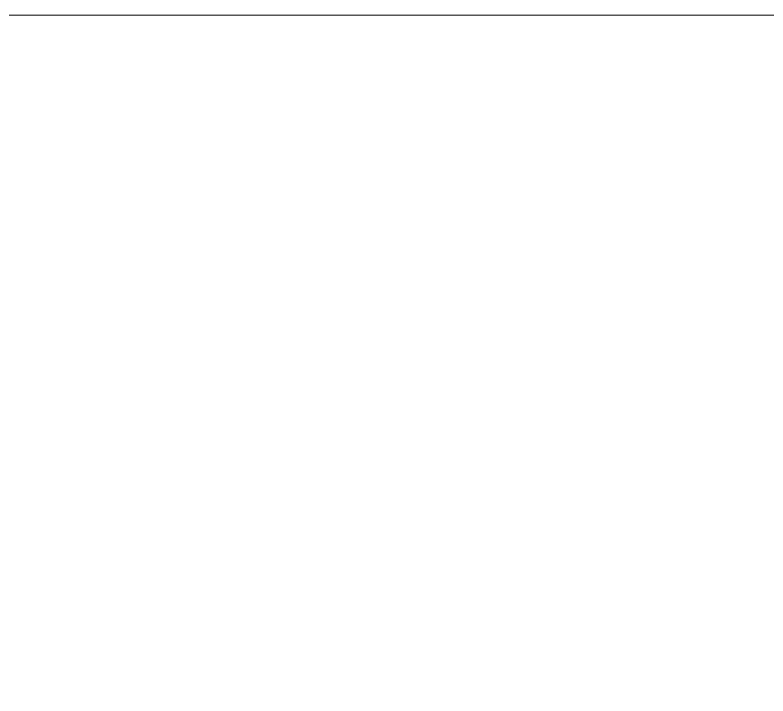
# Model space of a CAD drawing. Header units: millimetres. Extents: x -164500 to 426394, y -23753 to 102118.
# Drawn here: x 234875.84 to 234880.268, y 87935.351 to 87939.358 of the extents above; entities that cross this region are included whole.
import ezdxf

# ---------------------------------------------------------------- set-up
doc = ezdxf.new("R2010")
doc.units = ezdxf.units.MM
doc.layers.add('A-DOOR-1', color=7, linetype='Continuous', lineweight=5, true_color=0xc0c0c0)
doc.layers.add('A-DOOR-FRAM-1', color=7, linetype='Continuous', lineweight=5, true_color=0xc0c0c0)
doc.layers.add('A-FLOR', color=7, linetype='Continuous', lineweight=9)
doc.layers.add('I-WALL', color=7, linetype='Continuous', lineweight=5)

# ---------------------------------------------------------------- blocks, each defined once
blk = doc.blocks.new('110_Дверь_СКБ_1Ст_Внутренняя1 - Д-8 950x2100h_охрана-31784688-Объем проектирования 2 этажа')
at = {"layer": 'A-DOOR-FRAM-1'}
blk.add_line((-492.5, 100), (-422.5, 100), dxfattribs=at)
blk = doc.blocks.new('2floor')
at = {"layer": 'I-WALL'}
h = blk.add_hatch(dxfattribs=at)
h.set_pattern_fill('FP_23', color=256, style=0, pattern_type=2)
h.set_pattern_definition([(135, (148772.12, 0), (-141.42136, -141.42136), [])])
h.paths.add_polyline_path([(235392.1234, 13400), (235392.1234, 13600), (234862.1234, 13600), (234862.1234, 13400), (235262.1234, 13400)])
h.paths.add_polyline_path([(233882.1234, 13400), (233912.1234, 13400), (233912.1234, 13600), (233742.1234, 13600), (233742.1234, 13400), (233868.5533, 13400)])
h.paths.add_polyline_path([(236110.3058, 13400), (236272.1234, 13400), (236272.1234, 13600), (236092.1234, 13600), (236092.1234, 13400)])
at = {"layer": 'A-FLOR'}
blk.add_arc((233967.8509, 13407.1011), 1000, 264.2608295, 359.5923916, dxfattribs=at)
blk.add_arc((233967.8509, 13407.1011), 1000, 264.2608295, 359.5923916, dxfattribs=at)
at = {"layer": 'A-DOOR-1', "rotation": 180}
blk.add_blockref('110_Дверь_СКБ_1Ст_Внутренняя1 - Д-8 950x2100h_охрана-31784688-Объем проектирования 2 этажа', (234399.6234, 13500), dxfattribs=at)

msp = doc.modelspace()

# ---------------------------------------------------------------- block references
msp.add_blockref('2floor', (0, 74539.3584))

doc.saveas('drawing.dxf')
